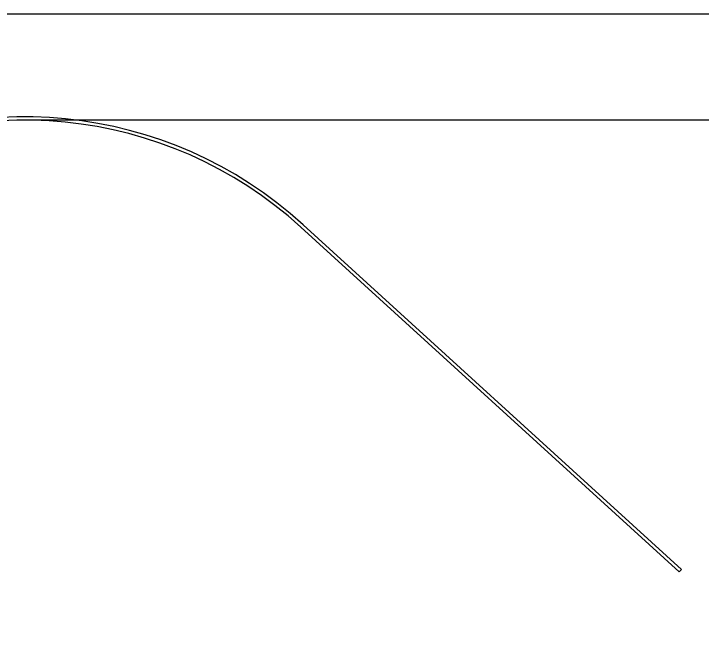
# Model space of a CAD drawing. Header units: millimetres. Extents: x 0 to 2440, y 0 to 1220.
# Drawn here: x 320.1 to 739.3, y 843.8 to 1220 of the extents above; entities that cross this region are included whole.
import ezdxf

# ---------------------------------------------------------------- set-up
doc = ezdxf.new("R2010")
doc.units = ezdxf.units.MM

msp = doc.modelspace()

# ---------------------------------------------------------------- linework, layer by layer
at = {"color": 7, "linetype": 'Continuous'}
for p, q in [((0, 1220), (2440, 1220)), ((1210.54, 1155.23), (327.52, 1155.23)), ((494.91, 1090.02), (725.36, 880.02)), ((496.26, 1091.49), (726.7, 881.5)), ((725.36, 880.02), (726.7, 881.5))]:
    msp.add_line(p, q, dxfattribs=at)
for radius in [252, 250]:
    msp.add_arc((326.52, 905.23), radius, 47.6582, 194.1076, dxfattribs=at)

doc.saveas('drawing.dxf')
